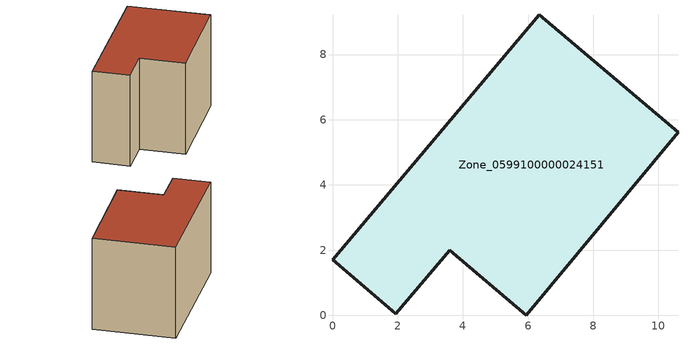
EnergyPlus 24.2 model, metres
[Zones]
Zone_0599100000024151
 floor ground (C_G): 3.59,1.99 1.94,0.05 0,1.7 6.34,9.22 10.6,5.62 5.94,0 z0
 wall outside (C_F): 6.34,9.22 0,1.7 1.94,0.05 3.59,1.99 5.94,0 10.6,5.62 6.34,9.22 z0:6.55
 roof outside (C_R): 5.94,0 10.6,5.62 6.34,9.22 0,1.7 1.94,0.05 3.59,1.99 z6.55
[BUILDING]
Pand.0599100000024151: North Axis=0; Terrain=City; Loads Convergence Tolerance Value=0.04; Temperature Convergence Tolerance Value=0.4; Solar Distribution=FullExterior; Maximum Number of Warmup Days=25; Minimum Number of Warmup Days=1
[Site:Location]
Rotterdam.The.Hague.AP_ZH_NLD Design_Conditions: Latitude=51.96; Longitude=4.45; Time Zone=1; Elevation=-4.5
[SITE:GROUNDTEMPERATURE:BUILDINGSURFACE]
18, 18, 18, 18, 18, 18, 18, 18, 18, 18, 18, 18
[MATERIAL] Thermal Absorptance=0.9; Solar Absorptance=0.7; Visible Absorptance=0.7
Name | Roughness | Thickness | Conductivity | Density | Specific Heat
G.TC.1946 | MediumSmooth | 0.15 | 1 | 540 | 1210
F.TC.1946 | Rough | 0.3 | 0.857143 | 1920 | 840
R.TC.1946 | MediumRough | 0.2 | 0.909091 | 1500 | 1000
[CONSTRUCTION]
C_G: G.TC.1946
C_F: F.TC.1946
C_R: R.TC.1946
[ZONE]
Zone_0599100000024151: Type=1; Multiplier=1; Ceiling Height=Autocalculate; Volume=Autocalculate; Floor Area=autocalculate; Part of Total Floor Area=Yes
[ZONEINFILTRATION:DESIGNFLOWRATE]
Infil_Zone_0599100000024151: Zone or ZoneList or Space or SpaceList=Zone_0599100000024151; Schedule=AlwaysOn; Design Flow Rate Calculation Method=Flow/Area; Flow Rate per Floor Area=0.003; Constant Term Coefficient=1; Temperature Term Coefficient=0; Velocity Term Coefficient=0; Velocity Squared Term Coefficient=0
[HVACTEMPLATE:ZONE:IDEALLOADSAIRSYSTEM]
Zone_0599100000024151: Maximum Heating Supply Air Temperature=50; Minimum Cooling Supply Air Temperature=13; Maximum Heating Supply Air Humidity Ratio=0.0156; Minimum Cooling Supply Air Humidity Ratio=0.0077; Heating Limit=NoLimit; Cooling Limit=NoLimit; Dehumidification Control Type=ConstantSensibleHeatRatio; Cooling Sensible Heat Ratio=0.7; Dehumidification Setpoint=60; Humidification Control Type=None; Humidification Setpoint=30; Outdoor Air Method=None; Outdoor Air Flow Rate per Person=0.00944; Outdoor Air Flow Rate per Zone Floor Area=0; Outdoor Air Flow Rate per Zone=0; Demand Controlled Ventilation Type=None; Outdoor Air Economizer Type=NoEconomizer; Heat Recovery Type=None; Sensible Heat Recovery Effectiveness=0.7; Latent Heat Recovery Effectiveness=0.65
[ZONECONTROL:THERMOSTAT]
ThermostatControl_Zone_0599100000024151: Zone or ZoneList=Zone_0599100000024151; Control Type Schedule=DualSetpointControlType; Control 1=Thermostat_Zone_0599100000024151; Temperature Difference Between Cutout And Setpoint=0
[THERMOSTATSETPOINT:DUALSETPOINT]
Thermostat_Zone_0599100000024151: Heating Setpoint Temperature Schedule=HeatingSetpoint_Zone_0599100000024151; Cooling Setpoint Temperature Schedule=CoolingSetpoint_Zone_0599100000024151
[SCHEDULE:COMPACT]
HeatingSetpoint_Zone_0599100000024151: Through: 12/31, For: AllDays, Until: 24:00, 21
CoolingSetpoint_Zone_0599100000024151: Through: 12/31, For: AllDays, Until: 24:00, 24
DualSetpointControlType: Through: 12/31, For: AllDays, Until: 24:00, 4
AlwaysOn: Through: 12/31, For: AllDays, Until: 24:00, 1
